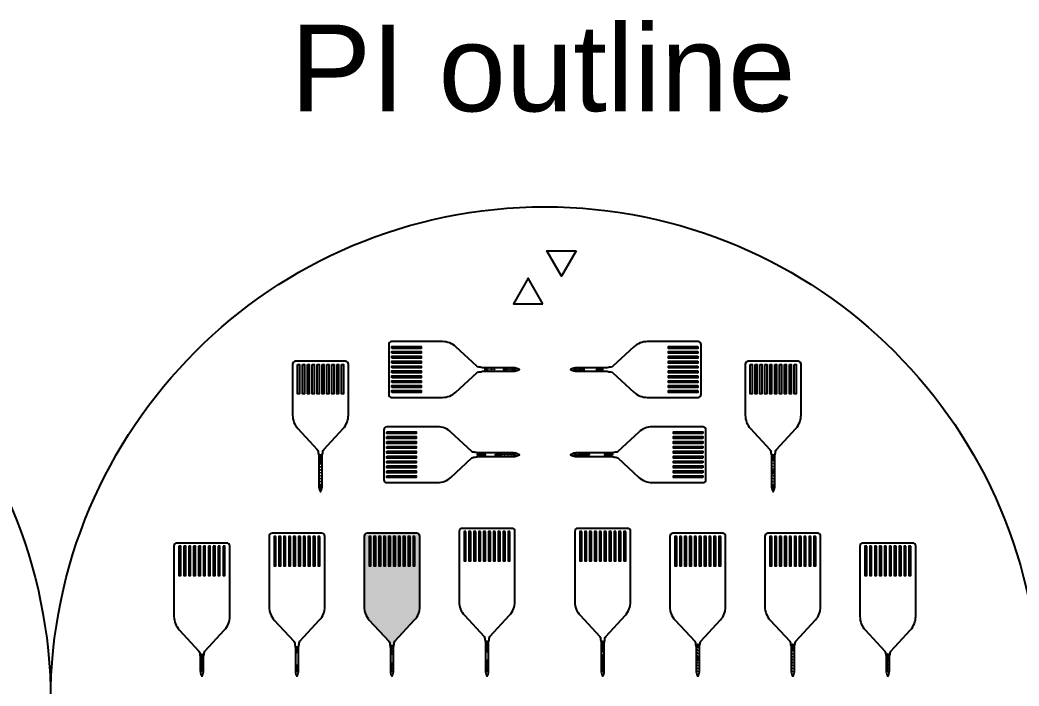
# Model space of a CAD drawing. Header units: millimetres. Extents: x 0 to 404, y 0 to 120.
# Drawn here: x 198.9 to 300.9, y 52 to 120.1 of the extents above; entities that cross this region are included whole.
import ezdxf

# ---------------------------------------------------------------- set-up
doc = ezdxf.new("R2010")
doc.units = ezdxf.units.MM
for name, color, linetype in [('2nd Metal', 220, 'Continuous'), ('Aligner3', 210, 'Continuous'), ('PI', 4, 'Continuous')]:
    doc.layers.add(name, color=color, linetype=linetype)
doc.styles.get("Standard").update_dxf_attribs({"font": 'arial.ttf'})

msp = doc.modelspace()

# ---------------------------------------------------------------- hatches: boundary and pattern name
at = {"layer": 'PI'}
h = msp.add_hatch(color=256, dxfattribs=at)
h.dxf.hatch_style = 1
h.paths.add_polyline_path([(239.72, 60.13), (239.72, 67.33, 0.414214), (239.43, 67.63), (234.33, 67.63, 0.414214), (234.03, 67.33), (234.03, 60.12, 0.189272), (234.56, 58.76), (236.57, 56.59, -0.189272), (236.65, 56.39), (236.65, 56.37, 0.063678), (236.67, 56.18), (236.69, 56.12, -0.063678), (236.71, 55.93), (236.71, 53.58, 0.116434), (236.82, 53.14), (236.88, 53.03), (236.93, 53.14, 0.116434), (237.04, 53.58), (237.04, 55.93, -0.063678), (237.06, 56.12), (237.08, 56.18, 0.06722), (237.1, 56.39, -0.192589), (237.18, 56.59), (239.19, 58.77, 0.188939)])
h.paths.add_polyline_path([(236.84, 56.15), (236.92, 56.15), (236.92, 55.9), (236.84, 55.9)], flags=16)
h.paths.add_polyline_path([(236.85, 55.76), (236.87, 55.76), (236.87, 55.74), (236.85, 55.74)], flags=16)
h.paths.add_polyline_path([(236.85, 55.61), (236.87, 55.61), (236.87, 55.59), (236.85, 55.59)], flags=16)
h.paths.add_polyline_path([(236.85, 55.46), (236.87, 55.46), (236.87, 55.44), (236.85, 55.44)], flags=16)
h.paths.add_polyline_path([(236.85, 55.31), (236.87, 55.31), (236.87, 55.29), (236.85, 55.29)], flags=16)
h.paths.add_polyline_path([(236.84, 54.37), (236.92, 54.37), (236.92, 54.12), (236.84, 54.12)], flags=16)
h.paths.add_polyline_path([(236.85, 53.99), (236.87, 53.99), (236.87, 53.97), (236.85, 53.97)], flags=16)
h.paths.add_polyline_path([(236.85, 53.84), (236.87, 53.84), (236.87, 53.82), (236.85, 53.82)], flags=16)
h.paths.add_polyline_path([(236.85, 53.69), (236.87, 53.69), (236.87, 53.67), (236.85, 53.67)], flags=16)
h.paths.add_polyline_path([(236.03, 64.31), (236.03, 67.31), (236.22, 67.31), (236.22, 64.31)], flags=16)
h.paths.add_polyline_path([(236.53, 64.31), (236.53, 67.31), (236.72, 67.31), (236.72, 64.31)], flags=16)
h.paths.add_polyline_path([(235.72, 64.31), (235.53, 64.31), (235.53, 67.31), (235.72, 67.31)], flags=16)
h.paths.add_polyline_path([(237.03, 64.31), (237.03, 67.31), (237.22, 67.31), (237.22, 64.31)], flags=16)
h.paths.add_polyline_path([(235.22, 64.31), (235.03, 64.31), (235.03, 67.31), (235.22, 67.31)], flags=16)
h.paths.add_polyline_path([(236.85, 53.54), (236.87, 53.54), (236.87, 53.52), (236.85, 53.52)], flags=16)
h.paths.add_polyline_path([(237.53, 64.31), (237.53, 67.31), (237.72, 67.31), (237.72, 64.31)], flags=16)
h.paths.add_polyline_path([(234.72, 64.31), (234.53, 64.31), (234.53, 67.31), (234.72, 67.31)], flags=16)
h.paths.add_polyline_path([(238.03, 64.31), (238.03, 67.31), (238.22, 67.31), (238.22, 64.31)], flags=16)
h.paths.add_polyline_path([(238.53, 64.31), (238.53, 67.31), (238.72, 67.31), (238.72, 64.31)], flags=16)
h.paths.add_polyline_path([(239.03, 64.31), (239.03, 67.31), (239.22, 67.31), (239.22, 64.31)], flags=16)

# ---------------------------------------------------------------- linework, layer by layer
at = {"layer": '2nd Metal'}
msp.add_circle((151.5, 50.5), 50.5, dxfattribs=at)
at = {"layer": 'Aligner3'}
for points in [[(255.7, 96.5), (254.2, 93.9), (252.7, 96.5)], [(252.3, 91.1), (250.8, 93.7), (249.3, 91.1)]]:
    msp.add_lwpolyline(points, close=True, dxfattribs=at)
at = {"layer": 'PI'}
for p, q in [((249.13, 84.38), (249.14, 84.38)), ((249.13, 84.37), (249.13, 84.38)), ((249.14, 84.37), (249.13, 84.37)), ((249.14, 84.38), (249.14, 84.37)), ((255.86, 84.37), (255.86, 84.38)), ((255.86, 84.38), (255.87, 84.38)), ((255.87, 84.37), (255.86, 84.37)), ((255.87, 84.38), (255.87, 84.37))]:
    msp.add_line(p, q, dxfattribs=at)
for points in [[(242.04, 87.22), (236.84, 87.22, 0.414214), (236.54, 86.92), (236.54, 81.82, 0.414214), (236.84, 81.52), (242.04, 81.52, 0.189272), (243.4, 82.06), (245.55, 84.04, -0.188804), (245.75, 84.12), (245.77, 84.12, 0.072993), (246, 84.15), (246.03, 84.16, -0.072993), (246.25, 84.2), (249.3, 84.2, 0.116434), (249.75, 84.3), (249.89, 84.37), (249.75, 84.44, 0.116434), (249.3, 84.55), (246.25, 84.55, -0.072993), (246.03, 84.58), (246, 84.59, 0.072993), (245.77, 84.62), (245.75, 84.62, -0.188472), (245.55, 84.7), (243.4, 86.69, 0.188939), (242.04, 87.22)], [(262.96, 81.52), (268.16, 81.52, 0.414214), (268.46, 81.82), (268.46, 86.92, 0.414214), (268.16, 87.22), (262.96, 87.22, 0.189272), (261.6, 86.69), (259.45, 84.7, -0.188804), (259.25, 84.62), (259.23, 84.62, 0.072993), (259, 84.59), (258.97, 84.58, -0.072993), (258.75, 84.55), (255.7, 84.55, 0.116434), (255.25, 84.44), (255.11, 84.37), (255.25, 84.3, 0.116434), (255.7, 84.2), (258.75, 84.2, -0.072993), (258.97, 84.16), (259, 84.15, 0.072993), (259.23, 84.12), (259.25, 84.12, -0.188472), (259.45, 84.04), (261.6, 82.05, 0.188939), (262.96, 81.52)], [(232.42, 79.7), (232.42, 84.91, 0.414214), (232.12, 85.21), (227.02, 85.21, 0.414214), (226.72, 84.91), (226.72, 79.7, 0.189272), (227.26, 78.34), (229.24, 76.2, -0.188804), (229.32, 75.99), (229.32, 75.97, 0.072993), (229.36, 75.75), (229.37, 75.72, -0.072993), (229.4, 75.5), (229.4, 72.45, 0.116434), (229.5, 72), (229.57, 71.86), (229.64, 72, 0.116434), (229.75, 72.45), (229.75, 75.5, -0.072993), (229.78, 75.72), (229.79, 75.75, 0.072993), (229.82, 75.97), (229.82, 75.99, -0.188472), (229.9, 76.2), (231.89, 78.35, 0.188939), (232.42, 79.71)], [(278.68, 79.7), (278.68, 84.91, 0.414214), (278.38, 85.21), (273.28, 85.21, 0.414214), (272.98, 84.91), (272.98, 79.7, 0.189272), (273.51, 78.34), (275.5, 76.2, -0.188804), (275.58, 75.99), (275.58, 75.97, 0.072993), (275.61, 75.75), (275.62, 75.72, -0.072993), (275.65, 75.5), (275.65, 72.45, 0.116434), (275.76, 72), (275.83, 71.86), (275.9, 72, 0.116434), (276, 72.45), (276, 75.5, -0.072993), (276.03, 75.72), (276.04, 75.75, 0.072993), (276.08, 75.97), (276.08, 75.99, -0.188472), (276.16, 76.2), (278.14, 78.35, 0.188939), (278.68, 79.71)], [(241.54, 78.51), (236.34, 78.51, 0.414214), (236.04, 78.21), (236.04, 73.11, 0.414214), (236.34, 72.81), (241.54, 72.81, 0.189272), (242.9, 73.35), (245.05, 75.33, -0.188804), (245.25, 75.41), (245.27, 75.41, 0.072993), (245.5, 75.44), (245.53, 75.45, -0.072993), (245.75, 75.49), (249.3, 75.49, 0.116434), (249.75, 75.59), (249.89, 75.66), (249.75, 75.73, 0.116434), (249.3, 75.84), (245.75, 75.84, -0.072993), (245.53, 75.87), (245.5, 75.88, 0.072993), (245.27, 75.91), (245.25, 75.91, -0.188472), (245.05, 75.99), (242.9, 77.98, 0.188939), (241.54, 78.51)], [(263.46, 72.81), (268.66, 72.81, 0.414214), (268.96, 73.11), (268.96, 78.21, 0.414214), (268.66, 78.51), (263.46, 78.51, 0.189272), (262.1, 77.98), (259.95, 75.99, -0.188804), (259.75, 75.91), (259.73, 75.91, 0.072993), (259.5, 75.88), (259.47, 75.87, -0.072993), (259.25, 75.84), (255.7, 75.84, 0.116434), (255.25, 75.73), (255.11, 75.66), (255.25, 75.59, 0.116434), (255.7, 75.49), (259.25, 75.49, -0.072993), (259.47, 75.45), (259.5, 75.44, 0.072993), (259.73, 75.41), (259.75, 75.41, -0.188472), (259.95, 75.33), (262.1, 73.34, 0.188939), (263.46, 72.81)]]:
    msp.add_lwpolyline(points, format="xyb", dxfattribs=at)
for points in [[(236.86, 86.53), (236.86, 86.72), (239.86, 86.72), (239.86, 86.53)], [(236.86, 86.03), (236.86, 86.22), (239.86, 86.22), (239.86, 86.03)], [(268.14, 86.72), (268.14, 86.53), (265.14, 86.53), (265.14, 86.72)], [(268.14, 86.22), (268.14, 86.03), (265.14, 86.03), (265.14, 86.22)], [(227.23, 84.89), (227.42, 84.89), (227.42, 81.89), (227.23, 81.89)], [(227.73, 84.89), (227.92, 84.89), (227.92, 81.89), (227.73, 81.89)], [(228.23, 84.89), (228.42, 84.89), (228.42, 81.89), (228.23, 81.89)], [(228.73, 84.89), (228.92, 84.89), (228.92, 81.89), (228.73, 81.89)], [(229.23, 84.89), (229.42, 84.89), (229.42, 81.89), (229.23, 81.89)], [(229.73, 84.89), (229.92, 84.89), (229.92, 81.89), (229.73, 81.89)], [(230.23, 84.89), (230.42, 84.89), (230.42, 81.89), (230.23, 81.89)], [(230.73, 84.89), (230.92, 84.89), (230.92, 81.89), (230.73, 81.89)], [(231.23, 84.89), (231.42, 84.89), (231.42, 81.89), (231.23, 81.89)], [(231.73, 84.89), (231.92, 84.89), (231.92, 81.89), (231.73, 81.89)], [(236.86, 85.53), (236.86, 85.72), (239.86, 85.72), (239.86, 85.53)], [(236.86, 85.03), (236.86, 85.22), (239.86, 85.22), (239.86, 85.03)], [(268.14, 85.72), (268.14, 85.53), (265.14, 85.53), (265.14, 85.72)], [(268.14, 85.22), (268.14, 85.03), (265.14, 85.03), (265.14, 85.22)], [(273.48, 84.89), (273.67, 84.89), (273.67, 81.89), (273.48, 81.89)], [(273.98, 84.89), (274.17, 84.89), (274.17, 81.89), (273.98, 81.89)], [(274.48, 84.89), (274.67, 84.89), (274.67, 81.89), (274.48, 81.89)], [(274.98, 84.89), (275.17, 84.89), (275.17, 81.89), (274.98, 81.89)], [(275.48, 84.89), (275.67, 84.89), (275.67, 81.89), (275.48, 81.89)], [(275.98, 84.89), (276.17, 84.89), (276.17, 81.89), (275.98, 81.89)], [(276.48, 84.89), (276.67, 84.89), (276.67, 81.89), (276.48, 81.89)], [(276.98, 84.89), (277.17, 84.89), (277.17, 81.89), (276.98, 81.89)], [(277.48, 84.89), (277.67, 84.89), (277.67, 81.89), (277.48, 81.89)], [(277.98, 84.89), (278.17, 84.89), (278.17, 81.89), (277.98, 81.89)], [(236.86, 84.53), (236.86, 84.72), (239.86, 84.72), (239.86, 84.53)], [(236.86, 84.03), (236.86, 84.22), (239.86, 84.22), (239.86, 84.03)], [(236.86, 83.53), (236.86, 83.72), (239.86, 83.72), (239.86, 83.53)], [(246.4, 84.43), (246.65, 84.43), (246.65, 84.32), (246.4, 84.32)], [(246.92, 84.37), (246.91, 84.37), (246.91, 84.38), (246.92, 84.38)], [(247.07, 84.37), (247.06, 84.37), (247.06, 84.38), (247.07, 84.38)], [(247.22, 84.37), (247.21, 84.37), (247.21, 84.38), (247.22, 84.38)], [(247.37, 84.37), (247.36, 84.37), (247.36, 84.38), (247.37, 84.38)], [(248.29, 84.43), (248.54, 84.43), (248.54, 84.32), (248.29, 84.32)], [(248.69, 84.37), (248.68, 84.37), (248.68, 84.38), (248.69, 84.38)], [(248.84, 84.37), (248.83, 84.37), (248.83, 84.38), (248.84, 84.38)], [(248.99, 84.37), (248.98, 84.37), (248.98, 84.38), (248.99, 84.38)], [(249.14, 84.37), (249.13, 84.37), (249.13, 84.38), (249.14, 84.38)], [(255.86, 84.38), (255.87, 84.38), (255.87, 84.37), (255.86, 84.37)], [(255.93, 84.38), (255.94, 84.38), (255.94, 84.37), (255.93, 84.37)], [(256.01, 84.38), (256.02, 84.38), (256.02, 84.37), (256.01, 84.37)], [(256.08, 84.38), (256.09, 84.38), (256.09, 84.37), (256.08, 84.37)], [(256.48, 84.32), (256.23, 84.32), (256.23, 84.43), (256.48, 84.43)], [(257.74, 84.38), (257.76, 84.38), (257.76, 84.37), (257.74, 84.37)], [(257.82, 84.38), (257.83, 84.38), (257.83, 84.37), (257.82, 84.37)], [(257.89, 84.38), (257.91, 84.38), (257.91, 84.37), (257.89, 84.37)], [(257.97, 84.38), (257.98, 84.38), (257.98, 84.37), (257.97, 84.37)], [(258.37, 84.32), (258.12, 84.32), (258.12, 84.43), (258.37, 84.43)], [(268.14, 84.72), (268.14, 84.53), (265.14, 84.53), (265.14, 84.72)], [(268.14, 84.22), (268.14, 84.03), (265.14, 84.03), (265.14, 84.22)], [(268.14, 83.72), (268.14, 83.53), (265.14, 83.53), (265.14, 83.72)], [(236.86, 83.03), (236.86, 83.22), (239.86, 83.22), (239.86, 83.03)], [(236.86, 82.53), (236.86, 82.72), (239.86, 82.72), (239.86, 82.53)], [(268.14, 83.22), (268.14, 83.03), (265.14, 83.03), (265.14, 83.22)], [(268.14, 82.72), (268.14, 82.53), (265.14, 82.53), (265.14, 82.72)], [(236.86, 82.03), (236.86, 82.22), (239.86, 82.22), (239.86, 82.03)], [(268.14, 82.22), (268.14, 82.03), (265.14, 82.03), (265.14, 82.22)], [(236.36, 78.01), (239.36, 78.01), (239.36, 77.82), (236.36, 77.82)], [(268.64, 77.82), (265.64, 77.82), (265.64, 78.01), (268.64, 78.01)], [(236.36, 77.51), (239.36, 77.51), (239.36, 77.32), (236.36, 77.32)], [(236.36, 77.01), (239.36, 77.01), (239.36, 76.82), (236.36, 76.82)], [(268.64, 77.32), (265.64, 77.32), (265.64, 77.51), (268.64, 77.51)], [(268.64, 76.82), (265.64, 76.82), (265.64, 77.01), (268.64, 77.01)], [(229.63, 75.65), (229.63, 74.87), (229.52, 74.87), (229.52, 75.65)], [(236.36, 76.51), (239.36, 76.51), (239.36, 76.32), (236.36, 76.32)], [(236.36, 76.01), (239.36, 76.01), (239.36, 75.82), (236.36, 75.82)], [(245.6, 75.72), (246.38, 75.72), (246.38, 75.61), (245.6, 75.61)], [(247.46, 75.72), (247.94, 75.72), (247.94, 75.61), (247.46, 75.61)], [(248.09, 75.66), (248.08, 75.66), (248.08, 75.67), (248.09, 75.67)], [(248.24, 75.66), (248.23, 75.66), (248.23, 75.67), (248.24, 75.67)], [(248.39, 75.66), (248.38, 75.66), (248.38, 75.67), (248.39, 75.67)], [(248.54, 75.66), (248.53, 75.66), (248.53, 75.67), (248.54, 75.67)], [(248.69, 75.66), (248.68, 75.66), (248.68, 75.67), (248.69, 75.67)], [(248.84, 75.66), (248.83, 75.66), (248.83, 75.67), (248.84, 75.67)], [(248.99, 75.66), (248.98, 75.66), (248.98, 75.67), (248.99, 75.67)], [(249.14, 75.66), (249.13, 75.66), (249.13, 75.67), (249.14, 75.67)], [(255.86, 75.67), (255.87, 75.67), (255.87, 75.66), (255.86, 75.66)], [(255.93, 75.67), (255.94, 75.67), (255.94, 75.66), (255.93, 75.66)], [(256.01, 75.67), (256.02, 75.67), (256.02, 75.66), (256.01, 75.66)], [(256.08, 75.67), (256.09, 75.67), (256.09, 75.66), (256.08, 75.66)], [(256.16, 75.67), (256.17, 75.67), (256.17, 75.66), (256.16, 75.66)], [(256.23, 75.67), (256.24, 75.67), (256.24, 75.66), (256.23, 75.66)], [(256.31, 75.67), (256.32, 75.67), (256.32, 75.66), (256.31, 75.66)], [(256.38, 75.67), (256.39, 75.67), (256.39, 75.66), (256.38, 75.66)], [(257.01, 75.61), (256.53, 75.61), (256.53, 75.72), (257.01, 75.72)], [(259.4, 75.61), (258.62, 75.61), (258.62, 75.72), (259.4, 75.72)], [(268.64, 76.32), (265.64, 76.32), (265.64, 76.51), (268.64, 76.51)], [(268.64, 75.82), (265.64, 75.82), (265.64, 76.01), (268.64, 76.01)], [(275.88, 75.65), (275.88, 75.24), (275.77, 75.24), (275.77, 75.65)], [(229.57, 74.7), (229.57, 74.72), (229.58, 74.72), (229.58, 74.7)], [(236.36, 75.51), (239.36, 75.51), (239.36, 75.32), (236.36, 75.32)], [(236.36, 75.01), (239.36, 75.01), (239.36, 74.82), (236.36, 74.82)], [(268.64, 75.32), (265.64, 75.32), (265.64, 75.51), (268.64, 75.51)], [(268.64, 74.82), (265.64, 74.82), (265.64, 75.01), (268.64, 75.01)], [(275.82, 75.05), (275.82, 75.07), (275.83, 75.07), (275.83, 75.05)], [(275.82, 74.75), (275.82, 74.77), (275.83, 74.77), (275.83, 74.75)], [(229.57, 74.4), (229.57, 74.42), (229.58, 74.42), (229.58, 74.4)], [(229.57, 74.1), (229.57, 74.12), (229.58, 74.12), (229.58, 74.1)], [(229.57, 73.8), (229.57, 73.82), (229.58, 73.82), (229.58, 73.8)], [(229.57, 73.5), (229.57, 73.52), (229.58, 73.52), (229.58, 73.5)], [(236.36, 74.51), (239.36, 74.51), (239.36, 74.32), (236.36, 74.32)], [(236.36, 74.01), (239.36, 74.01), (239.36, 73.82), (236.36, 73.82)], [(236.36, 73.51), (239.36, 73.51), (239.36, 73.32), (236.36, 73.32)], [(268.64, 74.32), (265.64, 74.32), (265.64, 74.51), (268.64, 74.51)], [(268.64, 73.82), (265.64, 73.82), (265.64, 74.01), (268.64, 74.01)], [(268.64, 73.32), (265.64, 73.32), (265.64, 73.51), (268.64, 73.51)], [(275.88, 73.98), (275.88, 73.73), (275.77, 73.73), (275.77, 73.98)], [(275.82, 74.45), (275.82, 74.47), (275.83, 74.47), (275.83, 74.45)], [(275.82, 74.15), (275.82, 74.17), (275.83, 74.17), (275.83, 74.15)], [(275.82, 73.5), (275.82, 73.52), (275.83, 73.52), (275.83, 73.5)], [(229.57, 73.2), (229.57, 73.22), (229.58, 73.22), (229.58, 73.2)], [(229.57, 72.9), (229.57, 72.92), (229.58, 72.92), (229.58, 72.9)], [(229.57, 72.6), (229.57, 72.62), (229.58, 72.62), (229.58, 72.6)], [(275.82, 73.2), (275.82, 73.22), (275.83, 73.22), (275.83, 73.2)], [(275.82, 72.9), (275.82, 72.92), (275.83, 72.92), (275.83, 72.9)], [(275.82, 72.6), (275.82, 72.62), (275.83, 72.62), (275.83, 72.6)], [(244.43, 67.81), (244.24, 67.81), (244.24, 64.81), (244.43, 64.81)], [(244.93, 67.81), (244.74, 67.81), (244.74, 64.81), (244.93, 64.81)], [(245.43, 67.81), (245.24, 67.81), (245.24, 64.81), (245.43, 64.81)], [(245.93, 67.81), (245.74, 67.81), (245.74, 64.81), (245.93, 64.81)], [(246.43, 67.81), (246.24, 67.81), (246.24, 64.81), (246.43, 64.81)], [(246.93, 67.81), (246.74, 67.81), (246.74, 64.81), (246.93, 64.81)], [(247.43, 67.81), (247.24, 67.81), (247.24, 64.81), (247.43, 64.81)], [(247.93, 67.81), (247.74, 67.81), (247.74, 64.81), (247.93, 64.81)], [(248.43, 67.81), (248.24, 67.81), (248.24, 64.81), (248.43, 64.81)], [(248.93, 67.81), (248.74, 67.81), (248.74, 64.81), (248.93, 64.81)], [(256.26, 67.81), (256.07, 67.81), (256.07, 64.81), (256.26, 64.81)], [(256.76, 67.81), (256.57, 67.81), (256.57, 64.81), (256.76, 64.81)], [(257.26, 67.81), (257.07, 67.81), (257.07, 64.81), (257.26, 64.81)], [(257.76, 67.81), (257.57, 67.81), (257.57, 64.81), (257.76, 64.81)], [(258.26, 67.81), (258.07, 67.81), (258.07, 64.81), (258.26, 64.81)], [(258.76, 67.81), (258.57, 67.81), (258.57, 64.81), (258.76, 64.81)], [(259.26, 67.81), (259.07, 67.81), (259.07, 64.81), (259.26, 64.81)], [(259.76, 67.81), (259.57, 67.81), (259.57, 64.81), (259.76, 64.81)], [(260.26, 67.81), (260.07, 67.81), (260.07, 64.81), (260.26, 64.81)], [(260.76, 67.81), (260.57, 67.81), (260.57, 64.81), (260.76, 64.81)], [(225.01, 67.31), (224.82, 67.31), (224.82, 64.31), (225.01, 64.31)], [(225.51, 67.31), (225.32, 67.31), (225.32, 64.31), (225.51, 64.31)], [(226.01, 67.31), (225.82, 67.31), (225.82, 64.31), (226.01, 64.31)], [(226.51, 67.31), (226.32, 67.31), (226.32, 64.31), (226.51, 64.31)], [(227.01, 67.31), (226.82, 67.31), (226.82, 64.31), (227.01, 64.31)], [(227.51, 67.31), (227.32, 67.31), (227.32, 64.31), (227.51, 64.31)], [(228.01, 67.31), (227.82, 67.31), (227.82, 64.31), (228.01, 64.31)], [(228.51, 67.31), (228.32, 67.31), (228.32, 64.31), (228.51, 64.31)], [(229.01, 67.31), (228.82, 67.31), (228.82, 64.31), (229.01, 64.31)], [(229.51, 67.31), (229.32, 67.31), (229.32, 64.31), (229.51, 64.31)], [(234.72, 67.31), (234.53, 67.31), (234.53, 64.31), (234.72, 64.31)], [(235.22, 67.31), (235.03, 67.31), (235.03, 64.31), (235.22, 64.31)], [(235.72, 67.31), (235.53, 67.31), (235.53, 64.31), (235.72, 64.31)], [(236.22, 67.31), (236.03, 67.31), (236.03, 64.31), (236.22, 64.31)], [(236.72, 67.31), (236.53, 67.31), (236.53, 64.31), (236.72, 64.31)], [(237.22, 67.31), (237.03, 67.31), (237.03, 64.31), (237.22, 64.31)], [(237.72, 67.31), (237.53, 67.31), (237.53, 64.31), (237.72, 64.31)], [(238.22, 67.31), (238.03, 67.31), (238.03, 64.31), (238.22, 64.31)], [(238.72, 67.31), (238.53, 67.31), (238.53, 64.31), (238.72, 64.31)], [(239.22, 67.31), (239.03, 67.31), (239.03, 64.31), (239.22, 64.31)], [(265.97, 67.31), (265.78, 67.31), (265.78, 64.31), (265.97, 64.31)], [(266.47, 67.31), (266.28, 67.31), (266.28, 64.31), (266.47, 64.31)], [(266.97, 67.31), (266.78, 67.31), (266.78, 64.31), (266.97, 64.31)], [(267.47, 67.31), (267.28, 67.31), (267.28, 64.31), (267.47, 64.31)], [(267.97, 67.31), (267.78, 67.31), (267.78, 64.31), (267.97, 64.31)], [(268.47, 67.31), (268.28, 67.31), (268.28, 64.31), (268.47, 64.31)], [(268.97, 67.31), (268.78, 67.31), (268.78, 64.31), (268.97, 64.31)], [(269.47, 67.31), (269.28, 67.31), (269.28, 64.31), (269.47, 64.31)], [(269.97, 67.31), (269.78, 67.31), (269.78, 64.31), (269.97, 64.31)], [(270.47, 67.31), (270.28, 67.31), (270.28, 64.31), (270.47, 64.31)], [(275.68, 67.31), (275.49, 67.31), (275.49, 64.31), (275.68, 64.31)], [(276.18, 67.31), (275.99, 67.31), (275.99, 64.31), (276.18, 64.31)], [(276.68, 67.31), (276.49, 67.31), (276.49, 64.31), (276.68, 64.31)], [(277.18, 67.31), (276.99, 67.31), (276.99, 64.31), (277.18, 64.31)], [(277.68, 67.31), (277.49, 67.31), (277.49, 64.31), (277.68, 64.31)], [(278.18, 67.31), (277.99, 67.31), (277.99, 64.31), (278.18, 64.31)], [(278.68, 67.31), (278.49, 67.31), (278.49, 64.31), (278.68, 64.31)], [(279.18, 67.31), (278.99, 67.31), (278.99, 64.31), (279.18, 64.31)], [(279.68, 67.31), (279.49, 67.31), (279.49, 64.31), (279.68, 64.31)], [(280.18, 67.31), (279.99, 67.31), (279.99, 64.31), (280.18, 64.31)], [(215.11, 66.31), (215.11, 63.31), (215.3, 63.31), (215.3, 66.31)], [(215.61, 66.31), (215.61, 63.31), (215.8, 63.31), (215.8, 66.31)], [(216.11, 66.31), (216.11, 63.31), (216.3, 63.31), (216.3, 66.31)], [(216.61, 66.31), (216.61, 63.31), (216.8, 63.31), (216.8, 66.31)], [(217.11, 66.31), (217.11, 63.31), (217.3, 63.31), (217.3, 66.31)], [(217.61, 66.31), (217.61, 63.31), (217.8, 63.31), (217.8, 66.31)], [(218.11, 66.31), (218.11, 63.31), (218.3, 63.31), (218.3, 66.31)], [(218.61, 66.31), (218.61, 63.31), (218.8, 63.31), (218.8, 66.31)], [(219.11, 66.31), (219.11, 63.31), (219.3, 63.31), (219.3, 66.31)], [(219.61, 66.31), (219.61, 63.31), (219.8, 63.31), (219.8, 66.31)], [(285.39, 66.31), (285.2, 66.31), (285.2, 63.31), (285.39, 63.31)], [(285.89, 66.31), (285.7, 66.31), (285.7, 63.31), (285.89, 63.31)], [(286.39, 66.31), (286.2, 66.31), (286.2, 63.31), (286.39, 63.31)], [(286.89, 66.31), (286.7, 66.31), (286.7, 63.31), (286.89, 63.31)], [(287.39, 66.31), (287.2, 66.31), (287.2, 63.31), (287.39, 63.31)], [(287.89, 66.31), (287.7, 66.31), (287.7, 63.31), (287.89, 63.31)], [(288.39, 66.31), (288.2, 66.31), (288.2, 63.31), (288.39, 63.31)], [(288.89, 66.31), (288.7, 66.31), (288.7, 63.31), (288.89, 63.31)], [(289.39, 66.31), (289.2, 66.31), (289.2, 63.31), (289.39, 63.31)], [(289.89, 66.31), (289.7, 66.31), (289.7, 63.31), (289.89, 63.31)], [(246.63, 56.57), (246.55, 56.57), (246.55, 55.54), (246.63, 55.54)], [(258.45, 56.57), (258.37, 56.57), (258.37, 55.54), (258.45, 55.54)], [(268.17, 56.07), (268.17, 56.27), (268.08, 56.27), (268.08, 56.07)], [(277.88, 56.03), (277.88, 56.28), (277.8, 56.28), (277.8, 56.03)], [(217.5, 55.27), (217.5, 54.55), (217.41, 54.55), (217.41, 55.27)], [(227.2, 55.78), (227.12, 55.78), (227.12, 56.03), (227.2, 56.03)], [(227.16, 55.63), (227.14, 55.63), (227.14, 55.65), (227.16, 55.65)], [(227.16, 55.55), (227.14, 55.55), (227.14, 55.57), (227.16, 55.57)], [(227.16, 55.48), (227.14, 55.48), (227.14, 55.5), (227.16, 55.5)], [(227.16, 55.4), (227.14, 55.4), (227.14, 55.42), (227.16, 55.42)], [(236.92, 55.9), (236.84, 55.9), (236.84, 56.15), (236.92, 56.15)], [(236.87, 55.76), (236.87, 55.74), (236.85, 55.74), (236.85, 55.76)], [(236.87, 55.61), (236.87, 55.59), (236.85, 55.59), (236.85, 55.61)], [(236.87, 55.46), (236.87, 55.44), (236.85, 55.44), (236.85, 55.46)], [(236.87, 55.31), (236.87, 55.29), (236.85, 55.29), (236.85, 55.31)], [(258.45, 54.72), (258.37, 54.72), (258.37, 55.2), (258.45, 55.2)], [(268.12, 55.99), (268.12, 55.97), (268.1, 55.97), (268.1, 55.99)], [(268.12, 55.69), (268.12, 55.67), (268.1, 55.67), (268.1, 55.69)], [(268.12, 55.39), (268.12, 55.37), (268.1, 55.37), (268.1, 55.39)], [(277.88, 55.98), (277.88, 55.73), (277.8, 55.73), (277.8, 55.98)], [(277.83, 55.64), (277.83, 55.62), (277.81, 55.62), (277.81, 55.64)], [(277.83, 55.34), (277.83, 55.32), (277.81, 55.32), (277.81, 55.34)], [(287.58, 55.02), (287.58, 55.27), (287.5, 55.27), (287.5, 55.02)], [(217.5, 54.43), (217.5, 54.18), (217.41, 54.18), (217.41, 54.43)], [(227.2, 53.9), (227.12, 53.9), (227.12, 54.15), (227.2, 54.15)], [(236.92, 54.37), (236.92, 54.12), (236.84, 54.12), (236.84, 54.37)], [(246.63, 54.68), (246.63, 54.2), (246.55, 54.2), (246.55, 54.68)], [(258.41, 54.59), (258.41, 54.57), (258.39, 54.57), (258.39, 54.59)], [(258.41, 54.44), (258.41, 54.42), (258.39, 54.42), (258.39, 54.44)], [(258.41, 54.29), (258.41, 54.27), (258.39, 54.27), (258.39, 54.29)], [(258.41, 54.14), (258.41, 54.12), (258.39, 54.12), (258.39, 54.14)], [(268.17, 54.9), (268.17, 54.65), (268.08, 54.65), (268.08, 54.9)], [(268.12, 55.09), (268.12, 55.07), (268.1, 55.07), (268.1, 55.09)], [(268.12, 54.44), (268.12, 54.42), (268.1, 54.42), (268.1, 54.44)], [(268.12, 54.14), (268.12, 54.12), (268.1, 54.12), (268.1, 54.14)], [(277.83, 55.04), (277.83, 55.02), (277.81, 55.02), (277.81, 55.04)], [(277.83, 54.74), (277.83, 54.72), (277.81, 54.72), (277.81, 54.74)], [(277.83, 54.44), (277.83, 54.42), (277.81, 54.42), (277.81, 54.44)], [(277.83, 54.14), (277.83, 54.12), (277.81, 54.12), (277.81, 54.14)], [(287.58, 54.95), (287.58, 54.7), (287.5, 54.7), (287.5, 54.95)], [(287.54, 54.59), (287.54, 54.57), (287.52, 54.57), (287.52, 54.59)], [(287.54, 54.44), (287.54, 54.42), (287.52, 54.42), (287.52, 54.44)], [(287.54, 54.29), (287.54, 54.27), (287.52, 54.27), (287.52, 54.29)], [(287.54, 54.14), (287.54, 54.12), (287.52, 54.12), (287.52, 54.14)], [(217.45, 54.04), (217.43, 54.04), (217.43, 54.06), (217.45, 54.06)], [(217.45, 53.97), (217.43, 53.97), (217.43, 53.99), (217.45, 53.99)], [(217.45, 53.89), (217.43, 53.89), (217.43, 53.91), (217.45, 53.91)], [(217.45, 53.82), (217.43, 53.82), (217.43, 53.84), (217.45, 53.84)], [(217.45, 53.74), (217.43, 53.74), (217.43, 53.76), (217.45, 53.76)], [(217.45, 53.67), (217.43, 53.67), (217.43, 53.69), (217.45, 53.69)], [(217.45, 53.59), (217.43, 53.59), (217.43, 53.61), (217.45, 53.61)], [(217.45, 53.52), (217.43, 53.52), (217.43, 53.54), (217.45, 53.54)], [(227.16, 53.74), (227.14, 53.74), (227.14, 53.76), (227.16, 53.76)], [(227.16, 53.67), (227.14, 53.67), (227.14, 53.69), (227.16, 53.69)], [(227.16, 53.59), (227.14, 53.59), (227.14, 53.61), (227.16, 53.61)], [(227.16, 53.54), (227.16, 53.52), (227.14, 53.52), (227.14, 53.54)], [(236.87, 53.99), (236.87, 53.97), (236.85, 53.97), (236.85, 53.99)], [(236.87, 53.84), (236.87, 53.82), (236.85, 53.82), (236.85, 53.84)], [(236.87, 53.69), (236.87, 53.67), (236.85, 53.67), (236.85, 53.69)], [(236.87, 53.54), (236.87, 53.52), (236.85, 53.52), (236.85, 53.54)], [(246.58, 54.06), (246.58, 54.04), (246.56, 54.04), (246.56, 54.06)], [(246.58, 53.99), (246.58, 53.97), (246.56, 53.97), (246.56, 53.99)], [(246.58, 53.91), (246.58, 53.89), (246.56, 53.89), (246.56, 53.91)], [(246.58, 53.84), (246.58, 53.82), (246.56, 53.82), (246.56, 53.84)], [(246.58, 53.76), (246.58, 53.74), (246.56, 53.74), (246.56, 53.76)], [(246.58, 53.69), (246.58, 53.67), (246.56, 53.67), (246.56, 53.69)], [(246.58, 53.61), (246.58, 53.59), (246.56, 53.59), (246.56, 53.61)], [(246.58, 53.54), (246.58, 53.52), (246.56, 53.52), (246.56, 53.54)], [(258.41, 53.99), (258.41, 53.97), (258.39, 53.97), (258.39, 53.99)], [(258.41, 53.84), (258.41, 53.82), (258.39, 53.82), (258.39, 53.84)], [(258.41, 53.69), (258.41, 53.67), (258.39, 53.67), (258.39, 53.69)], [(258.41, 53.54), (258.41, 53.52), (258.39, 53.52), (258.39, 53.54)], [(268.12, 53.84), (268.12, 53.82), (268.1, 53.82), (268.1, 53.84)], [(268.12, 53.54), (268.12, 53.52), (268.1, 53.52), (268.1, 53.54)], [(277.83, 53.84), (277.83, 53.82), (277.81, 53.82), (277.81, 53.84)], [(277.83, 53.54), (277.83, 53.52), (277.81, 53.52), (277.81, 53.54)], [(287.54, 53.99), (287.54, 53.97), (287.52, 53.97), (287.52, 53.99)], [(287.54, 53.84), (287.54, 53.82), (287.52, 53.82), (287.52, 53.84)], [(287.54, 53.69), (287.54, 53.67), (287.52, 53.67), (287.52, 53.69)], [(287.54, 53.54), (287.54, 53.52), (287.52, 53.52), (287.52, 53.54)]]:
    msp.add_lwpolyline(points, close=True, dxfattribs=at)
for points in [[(249.27, 84.32), (249.3, 84.32, 0.059908), (249.51, 84.34), (249.51, 84.4, 0.059908), (249.3, 84.43), (249.27, 84.43)], [(255.73, 84.43), (255.7, 84.43, 0.059908), (255.49, 84.4), (255.49, 84.34, 0.059908), (255.7, 84.32), (255.73, 84.32)], [(249.27, 75.61), (249.3, 75.61, 0.059908), (249.51, 75.63), (249.51, 75.69, 0.059908), (249.3, 75.72), (249.27, 75.72)], [(255.73, 75.72), (255.7, 75.72, 0.059908), (255.49, 75.69), (255.49, 75.63, 0.059908), (255.7, 75.61), (255.73, 75.61)], [(229.52, 72.48), (229.52, 72.45, 0.059908), (229.54, 72.24), (229.6, 72.24, 0.059908), (229.63, 72.45), (229.63, 72.48)], [(275.77, 72.48), (275.77, 72.45, 0.059908), (275.8, 72.24), (275.86, 72.24, 0.059908), (275.88, 72.45), (275.88, 72.48)], [(224.31, 67.33), (224.31, 60.12, 0.189272), (224.85, 58.76), (226.86, 56.59, -0.189272), (226.94, 56.39), (226.94, 56.37, 0.063678), (226.96, 56.18), (226.98, 56.12, -0.063678), (227, 55.93), (227, 53.58, 0.116434), (227.11, 53.14), (227.16, 53.03), (227.22, 53.14, 0.116434), (227.33, 53.58), (227.33, 55.93, -0.063678), (227.35, 56.12), (227.37, 56.18, 0.063678), (227.39, 56.37), (227.39, 56.39, -0.188939), (227.47, 56.59), (229.48, 58.77, 0.188939), (230.01, 60.13), (230.01, 67.33, 0.414214), (229.72, 67.63), (224.62, 67.63, 0.414214)], [(234.03, 67.33), (234.03, 60.12, 0.189272), (234.56, 58.76), (236.57, 56.59, -0.189272), (236.65, 56.39), (236.65, 56.37, 0.063678), (236.67, 56.18), (236.69, 56.12, -0.063678), (236.71, 55.93), (236.71, 53.58, 0.116434), (236.82, 53.14), (236.88, 53.03), (236.93, 53.14, 0.116434), (237.04, 53.58), (237.04, 55.93, -0.063678), (237.06, 56.12), (237.08, 56.18, 0.063678), (237.1, 56.37), (237.1, 56.39, -0.188939), (237.18, 56.59), (239.19, 58.77, 0.188939), (239.72, 60.13), (239.72, 67.33, 0.414214), (239.43, 67.63), (234.33, 67.63, 0.414214)], [(243.74, 67.83), (243.74, 60.62, 0.189272), (244.27, 59.26), (246.28, 57.09, -0.189272), (246.36, 56.89), (246.36, 56.87, 0.063678), (246.38, 56.68), (246.4, 56.62, -0.063678), (246.42, 56.43), (246.42, 53.58, 0.116434), (246.53, 53.14), (246.59, 53.03), (246.64, 53.14, 0.116434), (246.75, 53.58), (246.75, 56.43, -0.063678), (246.77, 56.62), (246.79, 56.68, 0.063678), (246.81, 56.87), (246.81, 56.89, -0.188939), (246.89, 57.09), (248.9, 59.27, 0.188939), (249.44, 60.63), (249.44, 67.83, 0.414214), (249.14, 68.13), (244.04, 68.13, 0.414214)], [(255.56, 67.83), (255.56, 60.62, 0.189272), (256.1, 59.26), (258.11, 57.09, -0.189272), (258.19, 56.89), (258.19, 56.87, 0.063678), (258.21, 56.68), (258.23, 56.62, -0.063678), (258.25, 56.43), (258.25, 53.58, 0.116434), (258.36, 53.14), (258.41, 53.03), (258.47, 53.14, 0.116434), (258.57, 53.58), (258.57, 56.43, -0.063678), (258.6, 56.62), (258.62, 56.68, 0.063678), (258.64, 56.87), (258.64, 56.89, -0.188939), (258.72, 57.09), (260.73, 59.27, 0.188939), (261.26, 60.63), (261.26, 67.83, 0.414214), (260.96, 68.13), (255.86, 68.13, 0.414214)], [(265.27, 67.33), (265.27, 60.12, 0.189272), (265.81, 58.76), (267.82, 56.59, -0.189272), (267.9, 56.39), (267.9, 56.37, 0.063678), (267.92, 56.18), (267.94, 56.12, -0.063678), (267.96, 55.93), (267.96, 53.58, 0.116434), (268.07, 53.14), (268.12, 53.03), (268.18, 53.14, 0.116434), (268.29, 53.58), (268.29, 55.93, -0.063678), (268.31, 56.12), (268.33, 56.18, 0.063678), (268.35, 56.37), (268.35, 56.39, -0.188939), (268.43, 56.59), (270.44, 58.77, 0.188939), (270.97, 60.13), (270.97, 67.33, 0.414214), (270.67, 67.63), (265.57, 67.63, 0.414214)], [(274.98, 67.33), (274.98, 60.12, 0.189272), (275.52, 58.76), (277.53, 56.59, -0.189272), (277.61, 56.39), (277.61, 56.37, 0.063678), (277.63, 56.18), (277.65, 56.12, -0.063678), (277.67, 55.93), (277.67, 53.58, 0.116434), (277.78, 53.14), (277.83, 53.03), (277.89, 53.14, 0.116434), (278, 53.58), (278, 55.93, -0.063678), (278.02, 56.12), (278.04, 56.18, 0.063678), (278.06, 56.37), (278.06, 56.39, -0.188939), (278.14, 56.59), (280.15, 58.77, 0.188939), (280.68, 60.13), (280.68, 67.33, 0.414214), (280.38, 67.63), (275.29, 67.63, 0.414214)], [(214.6, 66.33), (214.6, 59.12, 0.189272), (215.14, 57.76), (217.15, 55.59, -0.189272), (217.23, 55.39), (217.23, 55.37, 0.063678), (217.25, 55.18), (217.27, 55.12, -0.063678), (217.29, 54.93), (217.29, 53.58, 0.116434), (217.4, 53.14), (217.45, 53.03), (217.51, 53.14, 0.116434), (217.62, 53.58), (217.62, 54.93, -0.063678), (217.64, 55.12), (217.66, 55.18, 0.063678), (217.68, 55.37), (217.68, 55.39, -0.188939), (217.76, 55.59), (219.77, 57.77, 0.188939), (220.31, 59.13), (220.31, 66.33, 0.414214), (220, 66.63), (214.91, 66.63, 0.414214)], [(284.69, 66.33), (284.69, 59.12, 0.189272), (285.23, 57.76), (287.24, 55.59, -0.189272), (287.32, 55.39), (287.32, 55.37, 0.063678), (287.34, 55.18), (287.36, 55.12, -0.063678), (287.38, 54.93), (287.38, 53.58, 0.116434), (287.49, 53.14), (287.55, 53.03), (287.6, 53.14, 0.116434), (287.7, 53.58), (287.7, 54.93, -0.063678), (287.73, 55.12), (287.75, 55.18, 0.063678), (287.77, 55.37), (287.77, 55.39, -0.188939), (287.85, 55.59), (289.86, 57.77, 0.188939), (290.39, 59.13), (290.39, 66.33, 0.414214), (290.09, 66.63), (285, 66.63, 0.414214)]]:
    msp.add_lwpolyline(points, format="xyb", close=True, dxfattribs=at)
msp.add_circle((252.5, 50.5), 50.5, dxfattribs=at)

# ---------------------------------------------------------------- texts
msp.add_text('PI outline', height=8.864).set_placement((226.49, 110.76))

doc.saveas('drawing.dxf')
